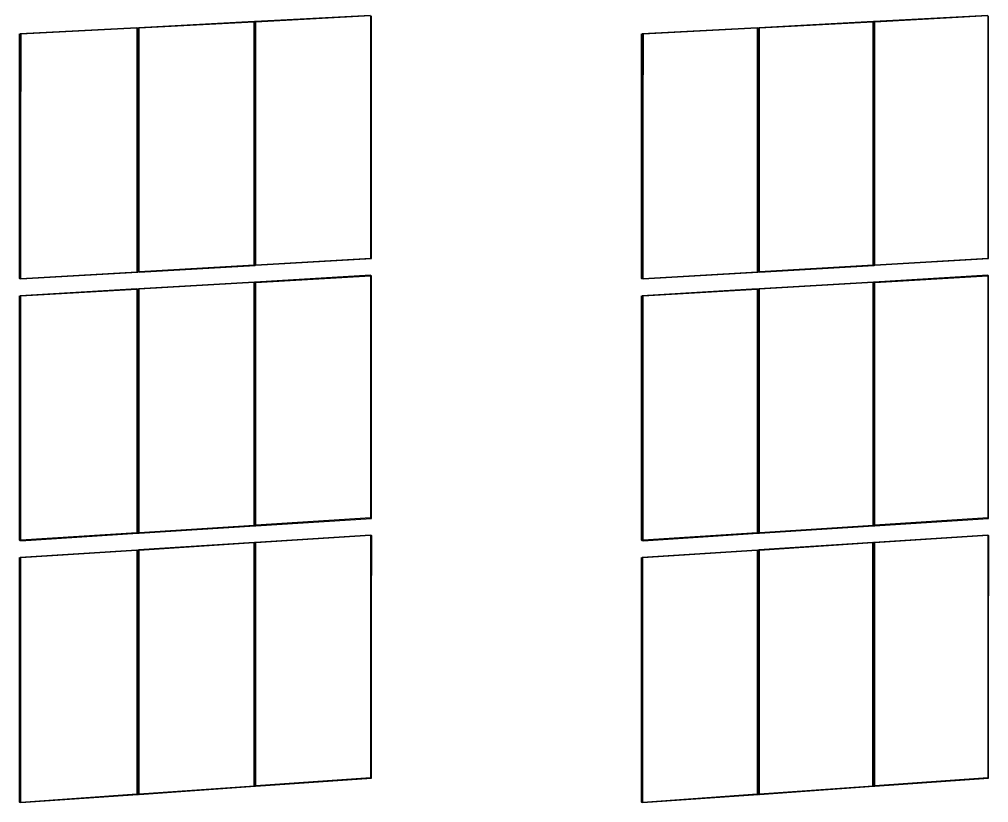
# Model space of a CAD drawing. Header units: inches. Extents: x -3457 to 3579, y -2730 to 2631.
# Drawn here: x -485.9 to -38.7, y -1433.9 to -1072.5 of the extents above; entities that cross this region are included whole.
import ezdxf

# ---------------------------------------------------------------- set-up
doc = ezdxf.new("R2010")
doc.units = ezdxf.units.IN
doc.header["$MEASUREMENT"] = 0

msp = doc.modelspace()

# ---------------------------------------------------------------- linework, layer by layer
for p, q in [((-323.79, -1070.7), (-377.09, -1073.5)), ((-323.79, -1070.89), (-376.72, -1073.67)), ((-323.79, -1070.89), (-323.79, -1182.69)), ((-323.42, -1182.88), (-323.42, -1070.87)), ((-39.1, -1070.7), (-91.66, -1073.5)), ((-39.1, -1070.9), (-91.24, -1073.67)), ((-39.1, -1070.9), (-39.1, -1182.69)), ((-38.68, -1182.88), (-38.68, -1070.87)), ((-431.61, -1076.35), (-485.48, -1079.18)), ((-431.61, -1076.55), (-485.12, -1079.35)), ((-431.61, -1076.35), (-431.61, -1076.55)), ((-431.61, -1076.35), (-431.25, -1076.53)), ((-431.25, -1076.53), (-431.61, -1076.55)), ((-431.61, -1076.55), (-431.61, -1188.93)), ((-431.32, -1076.34), (-430.96, -1076.51)), ((-431.32, -1188.91), (-431.32, -1076.34)), ((-431.25, -1189.12), (-431.25, -1076.53)), ((-430.59, -1076.49), (-430.96, -1076.51)), ((-430.96, -1189.1), (-430.96, -1076.51)), ((-377.46, -1073.51), (-430.95, -1076.32)), ((-430.95, -1076.32), (-430.59, -1076.49)), ((-430.95, -1076.32), (-430.95, -1188.89)), ((-377.46, -1073.71), (-430.59, -1076.49)), ((-430.59, -1188.87), (-430.59, -1076.49)), ((-377.37, -1073.51), (-377.46, -1073.51)), ((-377.46, -1073.71), (-377.46, -1073.51)), ((-377.46, -1073.51), (-377.37, -1073.56)), ((-377.37, -1073.7), (-377.46, -1073.71)), ((-377.46, -1185.79), (-377.46, -1073.71)), ((-377.37, -1073.51), (-377.37, -1073.56)), ((-377.37, -1073.51), (-377, -1073.68)), ((-377.37, -1073.56), (-377.09, -1073.69)), ((-377.37, -1073.56), (-377.37, -1073.7)), ((-377.09, -1073.69), (-377.37, -1073.7)), ((-377.37, -1073.7), (-377.37, -1185.79)), ((-377.09, -1073.5), (-377.09, -1185.77)), ((-377.09, -1073.5), (-376.72, -1073.67)), ((-377, -1073.68), (-377.09, -1073.69)), ((-377.09, -1185.93), (-377.09, -1073.69)), ((-376.72, -1073.67), (-377, -1073.68)), ((-377, -1185.98), (-377, -1073.68)), ((-376.72, -1185.75), (-376.72, -1073.67)), ((-145.42, -1076.35), (-198.53, -1079.18)), ((-145.42, -1076.55), (-198.13, -1079.35)), ((-145.42, -1076.35), (-145.42, -1076.55)), ((-145.42, -1076.35), (-145.01, -1076.53)), ((-145.01, -1076.53), (-145.42, -1076.55)), ((-145.42, -1076.55), (-145.42, -1188.93)), ((-145.13, -1076.34), (-144.73, -1076.51)), ((-145.13, -1188.91), (-145.13, -1076.34)), ((-145.01, -1189.12), (-145.01, -1076.53)), ((-92.02, -1073.51), (-144.77, -1076.32)), ((-144.77, -1076.32), (-144.36, -1076.49)), ((-144.77, -1076.32), (-144.77, -1188.89)), ((-144.36, -1076.49), (-144.73, -1076.51)), ((-144.73, -1189.1), (-144.73, -1076.51)), ((-92.02, -1073.71), (-144.36, -1076.49)), ((-144.36, -1188.87), (-144.36, -1076.49)), ((-91.93, -1073.51), (-92.02, -1073.51)), ((-92.02, -1073.71), (-92.02, -1073.51)), ((-92.02, -1073.51), (-91.93, -1073.55)), ((-91.93, -1073.7), (-92.02, -1073.71)), ((-92.02, -1185.79), (-92.02, -1073.71)), ((-91.93, -1073.51), (-91.93, -1073.55)), ((-91.93, -1073.51), (-91.52, -1073.68)), ((-91.93, -1073.55), (-91.66, -1073.67)), ((-91.93, -1073.55), (-91.93, -1073.7)), ((-91.66, -1073.69), (-91.93, -1073.7)), ((-91.93, -1073.7), (-91.93, -1185.79)), ((-91.66, -1073.5), (-91.66, -1073.67)), ((-91.66, -1073.5), (-91.24, -1073.67)), ((-91.66, -1073.67), (-91.66, -1073.69)), ((-91.66, -1073.67), (-91.61, -1073.69)), ((-91.66, -1073.69), (-91.66, -1185.77)), ((-91.61, -1073.69), (-91.66, -1073.69)), ((-91.52, -1073.68), (-91.61, -1073.69)), ((-91.61, -1185.77), (-91.61, -1073.69)), ((-91.24, -1073.67), (-91.52, -1073.68)), ((-91.52, -1185.98), (-91.52, -1073.68)), ((-91.24, -1185.75), (-91.24, -1073.67)), ((-485.85, -1192.07), (-485.85, -1079.2)), ((-485.85, -1079.2), (-485.5, -1079.37)), ((-485.48, -1079.37), (-485.5, -1079.37)), ((-485.5, -1085.83), (-485.5, -1079.37)), ((-485.5, -1085.83), (-485.48, -1079.37)), ((-485.48, -1079.18), (-485.12, -1079.35)), ((-485.48, -1079.18), (-485.48, -1079.37)), ((-485.12, -1079.35), (-485.48, -1079.37)), ((-485.12, -1079.35), (-485.48, -1185.61)), ((-485.48, -1079.37), (-485.48, -1185.61)), ((-485.12, -1192.03), (-485.12, -1079.35)), ((-198.9, -1192.07), (-198.53, -1079.18)), ((-198.9, -1192.07), (-198.9, -1079.2)), ((-198.9, -1079.2), (-198.5, -1079.37)), ((-198.53, -1079.18), (-198.53, -1192.05)), ((-198.53, -1079.18), (-198.13, -1079.35)), ((-198.13, -1079.35), (-198.5, -1079.37)), ((-198.13, -1079.35), (-198.5, -1192.05)), ((-198.5, -1192.05), (-198.5, -1079.37)), ((-198.13, -1192.03), (-198.13, -1079.35)), ((-485.85, -1192.07), (-485.5, -1085.83)), ((-485.5, -1192.05), (-485.5, -1085.83)), ((-376.72, -1185.75), (-323.79, -1182.69)), ((-376.72, -1185.96), (-323.42, -1182.88)), ((-323.79, -1182.69), (-323.42, -1182.88)), ((-91.24, -1185.75), (-39.1, -1182.69)), ((-91.24, -1185.96), (-38.68, -1182.88)), ((-39.1, -1182.69), (-38.68, -1182.88)), ((-485.48, -1185.61), (-485.5, -1192.05)), ((-485.48, -1185.61), (-485.48, -1192.05)), ((-485.12, -1192.03), (-431.61, -1188.93)), ((-485.12, -1192.24), (-431.25, -1189.12)), ((-431.61, -1188.93), (-431.32, -1188.91)), ((-431.61, -1188.93), (-431.25, -1189.12)), ((-431.32, -1188.91), (-430.95, -1188.89)), ((-430.96, -1189.1), (-431.32, -1188.91)), ((-430.95, -1188.89), (-430.59, -1188.87)), ((-430.95, -1188.89), (-430.59, -1189.08)), ((-430.66, -1189.09), (-430.59, -1189.08)), ((-430.59, -1188.87), (-377.46, -1185.79)), ((-430.59, -1189.08), (-377.09, -1185.98)), ((-430.59, -1189.08), (-430.59, -1188.87)), ((-377.09, -1185.98), (-377.46, -1185.79)), ((-377.46, -1185.79), (-377.37, -1185.79)), ((-377.37, -1185.79), (-377.09, -1185.77)), ((-377.37, -1185.79), (-377.09, -1185.93)), ((-377.09, -1185.77), (-376.72, -1185.75)), ((-377.09, -1185.77), (-376.72, -1185.96)), ((-377.09, -1185.93), (-377, -1185.98)), ((-377.09, -1185.98), (-377.09, -1185.93)), ((-377.09, -1185.98), (-377, -1185.98)), ((-376.79, -1185.97), (-376.72, -1185.96)), ((-376.72, -1185.96), (-376.72, -1185.75)), ((-198.13, -1192.03), (-145.42, -1188.93)), ((-198.13, -1192.24), (-145.01, -1189.12)), ((-145.42, -1188.93), (-145.13, -1188.91)), ((-145.42, -1188.93), (-145.01, -1189.12)), ((-145.13, -1188.91), (-144.77, -1188.89)), ((-144.73, -1189.1), (-145.13, -1188.91)), ((-144.77, -1188.89), (-144.36, -1188.87)), ((-144.77, -1188.89), (-144.36, -1189.08)), ((-144.43, -1189.09), (-144.36, -1189.08)), ((-144.36, -1188.87), (-92.02, -1185.79)), ((-144.36, -1189.08), (-91.61, -1185.98)), ((-144.36, -1189.08), (-144.36, -1188.87)), ((-91.61, -1185.98), (-92.02, -1185.79)), ((-92.02, -1185.79), (-91.93, -1185.79)), ((-91.93, -1185.79), (-91.66, -1185.77)), ((-91.93, -1185.79), (-91.61, -1185.94)), ((-91.66, -1185.77), (-91.61, -1185.79)), ((-91.66, -1185.77), (-91.61, -1185.77)), ((-91.61, -1185.77), (-91.24, -1185.75)), ((-91.61, -1185.79), (-91.61, -1185.77)), ((-91.61, -1185.79), (-91.24, -1185.96)), ((-91.61, -1185.94), (-91.61, -1185.79)), ((-91.61, -1185.94), (-91.52, -1185.98)), ((-91.61, -1185.98), (-91.61, -1185.94)), ((-91.61, -1185.98), (-91.52, -1185.98)), ((-91.31, -1185.97), (-91.24, -1185.96)), ((-91.24, -1185.96), (-91.24, -1185.75)), ((-485.85, -1192.07), (-485.5, -1192.05)), ((-485.5, -1192.26), (-485.85, -1192.07)), ((-485.5, -1192.05), (-485.48, -1192.05)), ((-485.5, -1192.26), (-485.5, -1192.05)), ((-485.19, -1192.25), (-485.5, -1192.26)), ((-485.48, -1192.05), (-485.12, -1192.03)), ((-485.48, -1192.05), (-485.12, -1192.24)), ((-485.12, -1192.24), (-485.19, -1192.25)), ((-485.12, -1192.24), (-485.12, -1192.03)), ((-377.46, -1193.7), (-430.95, -1196.82)), ((-377.46, -1193.91), (-430.59, -1197.01)), ((-377.37, -1193.69), (-377.46, -1193.7)), ((-377.46, -1193.91), (-377.46, -1193.7)), ((-377.46, -1193.7), (-377.37, -1193.75)), ((-377.46, -1305.98), (-377.46, -1193.91)), ((-377.37, -1193.91), (-377.46, -1193.91)), ((-377.37, -1193.69), (-377.37, -1193.75)), ((-377.37, -1193.69), (-377.09, -1193.84)), ((-377.37, -1193.75), (-377.1, -1193.89)), ((-377.37, -1193.75), (-377.37, -1193.91)), ((-377.1, -1193.89), (-377.37, -1193.91)), ((-377.37, -1193.91), (-377.37, -1305.97)), ((-377.1, -1193.89), (-377.09, -1193.89)), ((-377.1, -1305.95), (-377.1, -1193.89)), ((-323.79, -1190.57), (-377.09, -1193.68)), ((-377.09, -1193.68), (-376.73, -1193.87)), ((-377.09, -1193.68), (-377.09, -1193.84)), ((-377.09, -1193.84), (-377.01, -1193.89)), ((-377.09, -1193.84), (-377.09, -1193.89)), ((-377.09, -1193.89), (-377.01, -1193.89)), ((-377.09, -1193.89), (-377.09, -1305.95)), ((-377.01, -1193.89), (-376.73, -1193.87)), ((-377.01, -1305.95), (-377.01, -1193.89)), ((-376.73, -1193.87), (-323.79, -1190.78)), ((-376.73, -1305.93), (-376.73, -1193.87)), ((-323.79, -1190.57), (-323.42, -1190.76)), ((-323.79, -1190.57), (-323.79, -1190.78)), ((-323.79, -1190.78), (-323.42, -1190.76)), ((-323.79, -1190.78), (-323.79, -1302.55)), ((-323.42, -1302.76), (-323.42, -1190.76)), ((-198.9, -1192.07), (-198.53, -1192.05)), ((-198.5, -1192.26), (-198.9, -1192.07)), ((-198.53, -1192.05), (-198.5, -1192.06)), ((-198.53, -1192.05), (-198.5, -1192.05)), ((-198.5, -1192.05), (-198.13, -1192.03)), ((-198.5, -1192.06), (-198.5, -1192.05)), ((-198.5, -1192.06), (-198.13, -1192.24)), ((-198.5, -1192.26), (-198.5, -1192.06)), ((-198.2, -1192.25), (-198.5, -1192.26)), ((-198.13, -1192.24), (-198.2, -1192.25)), ((-198.13, -1192.24), (-198.13, -1192.03)), ((-92.02, -1193.7), (-144.77, -1196.82)), ((-92.02, -1193.92), (-144.36, -1197.01)), ((-91.94, -1193.69), (-92.02, -1193.7)), ((-92.02, -1193.92), (-92.02, -1193.7)), ((-92.02, -1193.7), (-91.94, -1193.74)), ((-91.94, -1193.91), (-92.02, -1193.92)), ((-92.02, -1305.98), (-92.02, -1193.92)), ((-91.94, -1193.69), (-91.94, -1193.74)), ((-91.94, -1193.69), (-91.66, -1193.82)), ((-91.94, -1193.74), (-91.66, -1193.87)), ((-91.94, -1193.74), (-91.94, -1193.91)), ((-91.66, -1193.89), (-91.94, -1193.91)), ((-91.94, -1193.91), (-91.94, -1305.97)), ((-39.1, -1190.57), (-91.66, -1193.68)), ((-91.66, -1193.68), (-91.25, -1193.87)), ((-91.66, -1193.68), (-91.66, -1193.82)), ((-91.66, -1193.82), (-91.52, -1193.89)), ((-91.66, -1193.82), (-91.66, -1193.87)), ((-91.66, -1193.87), (-91.66, -1193.89)), ((-91.66, -1193.87), (-91.61, -1193.89)), ((-91.66, -1193.89), (-91.66, -1305.95)), ((-91.61, -1193.89), (-91.66, -1193.89)), ((-91.61, -1193.89), (-91.52, -1193.89)), ((-91.61, -1305.95), (-91.61, -1193.89)), ((-91.52, -1193.89), (-91.25, -1193.87)), ((-91.52, -1305.95), (-91.52, -1193.89)), ((-91.25, -1193.87), (-39.1, -1190.79)), ((-91.25, -1305.93), (-91.25, -1193.87)), ((-39.1, -1190.57), (-38.68, -1190.76)), ((-39.1, -1190.57), (-39.1, -1190.79)), ((-39.1, -1190.79), (-38.68, -1190.76)), ((-39.1, -1190.79), (-39.1, -1302.55)), ((-38.68, -1302.76), (-38.68, -1190.76)), ((-431.61, -1196.86), (-485.48, -1200)), ((-431.61, -1197.07), (-485.13, -1200.19)), ((-431.61, -1196.86), (-431.61, -1197.07)), ((-431.61, -1196.86), (-431.25, -1197.05)), ((-431.25, -1197.05), (-431.61, -1197.07)), ((-431.61, -1197.07), (-431.61, -1309.43)), ((-431.32, -1196.84), (-430.96, -1197.03)), ((-431.32, -1309.41), (-431.32, -1196.84)), ((-431.25, -1309.45), (-431.25, -1197.05)), ((-430.96, -1309.62), (-430.96, -1197.03)), ((-430.95, -1197.03), (-430.96, -1197.03)), ((-430.95, -1196.82), (-430.59, -1197.01)), ((-430.95, -1196.82), (-430.95, -1197.03)), ((-430.59, -1197.01), (-430.95, -1197.03)), ((-430.95, -1197.03), (-430.95, -1309.39)), ((-430.59, -1309.37), (-430.59, -1197.01)), ((-145.42, -1196.86), (-198.53, -1200)), ((-145.42, -1197.07), (-198.13, -1200.19)), ((-145.42, -1196.86), (-145.42, -1197.07)), ((-145.42, -1196.86), (-145.01, -1197.05)), ((-145.01, -1197.05), (-145.42, -1197.07)), ((-145.42, -1197.07), (-145.42, -1309.43)), ((-145.13, -1196.84), (-144.73, -1197.03)), ((-145.13, -1309.41), (-145.13, -1196.84)), ((-145.01, -1309.48), (-145.01, -1197.05)), ((-144.77, -1196.82), (-144.36, -1197.01)), ((-144.77, -1196.82), (-144.77, -1309.39)), ((-144.36, -1197.01), (-144.73, -1197.03)), ((-144.73, -1309.39), (-144.73, -1197.03)), ((-144.36, -1309.36), (-144.36, -1197.01)), ((-485.85, -1200.02), (-485.5, -1200.21)), ((-485.85, -1312.89), (-485.85, -1200.02)), ((-485.5, -1313.1), (-485.5, -1200.21)), ((-485.48, -1200.21), (-485.5, -1200.21)), ((-485.48, -1200), (-485.13, -1200.19)), ((-485.48, -1200), (-485.48, -1200.21)), ((-485.48, -1306.45), (-485.13, -1200.19)), ((-485.13, -1200.19), (-485.48, -1200.21)), ((-485.48, -1200.21), (-485.48, -1306.45)), ((-485.13, -1312.85), (-485.13, -1200.19)), ((-198.9, -1200.02), (-198.5, -1200.21)), ((-198.9, -1312.89), (-198.9, -1200.02)), ((-198.53, -1200), (-198.13, -1200.19)), ((-198.53, -1200), (-198.53, -1312.87)), ((-198.13, -1200.19), (-198.5, -1200.21)), ((-198.5, -1312.87), (-198.13, -1200.19)), ((-198.5, -1312.87), (-198.5, -1200.21)), ((-198.13, -1312.84), (-198.13, -1200.19)), ((-323.79, -1302.55), (-376.73, -1305.93)), ((-376.73, -1306.16), (-323.42, -1302.76)), ((-323.79, -1302.55), (-323.42, -1302.76)), ((-39.1, -1302.55), (-91.25, -1305.93)), ((-91.25, -1306.16), (-38.68, -1302.76)), ((-39.1, -1302.55), (-38.68, -1302.76)), ((-485.5, -1313.1), (-485.48, -1306.45)), ((-485.48, -1306.45), (-485.48, -1312.87)), ((-431.61, -1309.43), (-485.13, -1312.85)), ((-485.13, -1313.08), (-431.25, -1309.64)), ((-431.32, -1309.41), (-431.61, -1309.43)), ((-431.61, -1309.43), (-431.25, -1309.64)), ((-430.95, -1309.39), (-431.32, -1309.41)), ((-431.25, -1309.45), (-431.32, -1309.41)), ((-431.25, -1309.64), (-431.25, -1309.45)), ((-430.96, -1309.62), (-431.25, -1309.45)), ((-431.25, -1309.64), (-430.96, -1309.62)), ((-430.96, -1309.62), (-430.66, -1309.61)), ((-430.59, -1309.37), (-430.95, -1309.39)), ((-430.95, -1309.39), (-430.59, -1309.6)), ((-430.66, -1309.61), (-430.59, -1309.6)), ((-377.46, -1305.98), (-430.59, -1309.37)), ((-430.59, -1309.6), (-377.1, -1306.19)), ((-430.59, -1309.6), (-430.59, -1309.37)), ((-377.37, -1305.97), (-377.46, -1305.98)), ((-377.1, -1306.19), (-377.46, -1305.98)), ((-377.1, -1305.95), (-377.37, -1305.97)), ((-377.37, -1305.97), (-377.1, -1306.13)), ((-377.09, -1305.95), (-377.1, -1305.95)), ((-377.1, -1306.13), (-377.1, -1305.95)), ((-377.1, -1306.19), (-377.1, -1306.13)), ((-377.1, -1306.13), (-377.01, -1306.18)), ((-377.1, -1306.19), (-377.01, -1306.18)), ((-377.09, -1305.95), (-377.01, -1306)), ((-377.01, -1305.95), (-377.09, -1305.95)), ((-376.73, -1305.93), (-377.01, -1305.95)), ((-377.01, -1306), (-377.01, -1305.95)), ((-377.01, -1306.18), (-377.01, -1306)), ((-377.01, -1306), (-376.73, -1306.16)), ((-377.01, -1306.18), (-376.73, -1306.16)), ((-376.73, -1306.16), (-376.73, -1305.93)), ((-145.42, -1309.43), (-198.13, -1312.84)), ((-198.13, -1313.08), (-145.01, -1309.64)), ((-145.13, -1309.41), (-145.42, -1309.43)), ((-145.42, -1309.43), (-145.01, -1309.64)), ((-144.77, -1309.39), (-145.13, -1309.41)), ((-145.01, -1309.48), (-145.13, -1309.41)), ((-145.01, -1309.64), (-145.01, -1309.48)), ((-144.73, -1309.62), (-145.01, -1309.48)), ((-145.01, -1309.64), (-144.73, -1309.62)), ((-144.77, -1309.39), (-144.73, -1309.41)), ((-144.73, -1309.39), (-144.77, -1309.39)), ((-144.36, -1309.36), (-144.73, -1309.39)), ((-144.73, -1309.41), (-144.73, -1309.39)), ((-144.73, -1309.62), (-144.73, -1309.41)), ((-144.73, -1309.41), (-144.36, -1309.6)), ((-144.73, -1309.62), (-144.43, -1309.61)), ((-144.43, -1309.61), (-144.36, -1309.6)), ((-92.02, -1305.98), (-144.36, -1309.36)), ((-144.36, -1309.6), (-91.61, -1306.19)), ((-144.36, -1309.6), (-144.36, -1309.36)), ((-91.94, -1305.97), (-92.02, -1305.98)), ((-91.61, -1306.19), (-92.02, -1305.98)), ((-91.66, -1305.95), (-91.94, -1305.97)), ((-91.94, -1305.97), (-91.61, -1306.14)), ((-91.66, -1305.95), (-91.61, -1305.98)), ((-91.61, -1305.95), (-91.66, -1305.95)), ((-91.52, -1305.95), (-91.61, -1305.95)), ((-91.61, -1305.98), (-91.61, -1305.95)), ((-91.61, -1306.14), (-91.61, -1305.98)), ((-91.61, -1305.98), (-91.52, -1306.02)), ((-91.61, -1306.19), (-91.61, -1306.14)), ((-91.61, -1306.14), (-91.52, -1306.18)), ((-91.61, -1306.19), (-91.52, -1306.18)), ((-91.25, -1305.93), (-91.52, -1305.95)), ((-91.52, -1306.02), (-91.52, -1305.95)), ((-91.52, -1306.18), (-91.52, -1306.02)), ((-91.52, -1306.02), (-91.25, -1306.16)), ((-91.52, -1306.18), (-91.25, -1306.16)), ((-91.25, -1306.16), (-91.25, -1305.93)), ((-485.85, -1312.89), (-485.48, -1312.87)), ((-485.5, -1313.1), (-485.85, -1312.89)), ((-485.13, -1312.85), (-485.48, -1312.87)), ((-485.48, -1312.87), (-485.13, -1313.08)), ((-485.19, -1313.09), (-485.13, -1313.08)), ((-485.13, -1313.08), (-485.13, -1312.85)), ((-377.46, -1313.88), (-430.95, -1317.32)), ((-377.46, -1314.12), (-430.95, -1317.32)), ((-377.46, -1314.12), (-430.59, -1317.53)), ((-377.37, -1313.88), (-377.46, -1313.88)), ((-377.46, -1313.88), (-377.37, -1313.94)), ((-377.46, -1314.12), (-377.46, -1313.88)), ((-377.37, -1314.11), (-377.46, -1314.12)), ((-377.46, -1426.16), (-377.46, -1314.12)), ((-377.37, -1313.88), (-377.37, -1313.94)), ((-377.37, -1313.88), (-377.01, -1314.09)), ((-377.37, -1313.94), (-377.1, -1314.09)), ((-377.37, -1313.94), (-377.37, -1314.11)), ((-377.1, -1314.09), (-377.37, -1314.11)), ((-377.37, -1314.11), (-377.37, -1426.16)), ((-377.09, -1426.14), (-377.1, -1314.09)), ((-377.1, -1426.33), (-377.1, -1314.09)), ((-377.09, -1314.09), (-377.1, -1314.09)), ((-323.8, -1310.44), (-377.09, -1313.86)), ((-377.09, -1313.86), (-376.73, -1314.07)), ((-377.09, -1313.86), (-377.09, -1314.09)), ((-377.09, -1314.09), (-377.09, -1426.14)), ((-377.01, -1314.09), (-377.09, -1314.09)), ((-376.73, -1314.07), (-377.01, -1314.09)), ((-377.01, -1426.13), (-377.01, -1314.09)), ((-323.8, -1310.67), (-376.73, -1314.07)), ((-376.73, -1426.11), (-376.73, -1314.07)), ((-323.8, -1310.44), (-323.42, -1310.65)), ((-323.8, -1310.44), (-323.8, -1310.67)), ((-323.42, -1310.65), (-323.8, -1422.42)), ((-323.42, -1310.65), (-323.8, -1310.67)), ((-323.8, -1310.67), (-323.8, -1422.42)), ((-323.42, -1422.65), (-323.42, -1310.65)), ((-198.9, -1312.89), (-198.53, -1312.87)), ((-198.5, -1313.1), (-198.9, -1312.89)), ((-198.53, -1312.87), (-198.5, -1312.88)), ((-198.5, -1312.87), (-198.53, -1312.87)), ((-198.13, -1312.84), (-198.5, -1312.87)), ((-198.5, -1312.88), (-198.5, -1312.87)), ((-198.5, -1313.1), (-198.5, -1312.88)), ((-198.5, -1312.88), (-198.13, -1313.08)), ((-198.2, -1313.09), (-198.13, -1313.08)), ((-198.13, -1313.08), (-198.13, -1312.84)), ((-92.03, -1313.88), (-144.77, -1317.32)), ((-92.03, -1314.12), (-144.77, -1317.32)), ((-92.03, -1314.12), (-144.36, -1317.53)), ((-91.94, -1313.88), (-92.03, -1313.88)), ((-92.03, -1313.88), (-91.94, -1313.93)), ((-92.03, -1314.12), (-92.03, -1313.88)), ((-92.03, -1426.16), (-92.03, -1314.12)), ((-92.03, -1314.12), (-92.03, -1314.12)), ((-91.94, -1314.12), (-92.03, -1314.12)), ((-91.94, -1314.12), (-92.03, -1314.12)), ((-91.94, -1313.88), (-91.94, -1313.93)), ((-91.94, -1313.88), (-91.52, -1314.09)), ((-91.94, -1313.93), (-91.66, -1314.07)), ((-91.94, -1313.93), (-91.94, -1314.12)), ((-91.66, -1314.1), (-91.94, -1314.12)), ((-91.94, -1314.12), (-91.94, -1426.16)), ((-39.11, -1310.44), (-91.66, -1313.86)), ((-91.66, -1313.86), (-91.25, -1314.07)), ((-91.66, -1313.86), (-91.66, -1314.07)), ((-91.66, -1314.07), (-91.61, -1314.09)), ((-91.66, -1314.07), (-91.66, -1314.1)), ((-91.66, -1426.14), (-91.61, -1314.09)), ((-91.61, -1314.09), (-91.66, -1314.1)), ((-91.66, -1314.1), (-91.66, -1426.14)), ((-91.52, -1314.09), (-91.61, -1314.09)), ((-91.61, -1426.13), (-91.61, -1314.09)), ((-91.25, -1314.07), (-91.52, -1314.09)), ((-91.52, -1426.13), (-91.52, -1314.09)), ((-39.11, -1310.68), (-91.25, -1314.07)), ((-91.25, -1426.11), (-91.25, -1314.07)), ((-39.11, -1310.44), (-38.68, -1310.65)), ((-39.11, -1310.44), (-39.11, -1310.68)), ((-38.68, -1310.65), (-39.11, -1422.42)), ((-38.68, -1310.65), (-39.11, -1310.68)), ((-39.11, -1310.68), (-39.11, -1422.42)), ((-38.68, -1422.65), (-38.68, -1310.65)), ((-431.62, -1317.36), (-485.48, -1320.82)), ((-431.62, -1317.6), (-485.13, -1321.03)), ((-431.62, -1317.36), (-431.33, -1317.53)), ((-431.62, -1317.36), (-431.62, -1317.6)), ((-431.33, -1317.58), (-431.62, -1317.6)), ((-431.62, -1317.6), (-431.62, -1429.94)), ((-431.33, -1317.34), (-430.97, -1317.55)), ((-431.33, -1317.53), (-431.33, -1317.34)), ((-431.33, -1317.53), (-431.26, -1317.57)), ((-431.33, -1317.58), (-431.33, -1317.53)), ((-431.26, -1317.57), (-431.33, -1317.58)), ((-431.33, -1429.91), (-431.33, -1317.58)), ((-431.26, -1429.91), (-431.26, -1317.57)), ((-430.97, -1429.89), (-430.97, -1317.55)), ((-430.95, -1317.55), (-430.97, -1317.55)), ((-430.95, -1317.32), (-430.59, -1317.53)), ((-430.95, -1317.32), (-430.95, -1317.55)), ((-430.59, -1317.53), (-430.95, -1317.55)), ((-430.95, -1317.55), (-430.95, -1429.89)), ((-430.59, -1429.86), (-430.59, -1317.53)), ((-145.42, -1317.36), (-198.54, -1320.82)), ((-145.42, -1317.6), (-198.14, -1321.03)), ((-145.42, -1317.36), (-145.14, -1317.51)), ((-145.42, -1317.36), (-145.42, -1317.6)), ((-145.14, -1317.58), (-145.42, -1317.6)), ((-145.42, -1317.6), (-145.42, -1429.94)), ((-145.14, -1317.34), (-144.77, -1317.53)), ((-145.14, -1317.51), (-145.14, -1317.34)), ((-145.14, -1317.51), (-145.02, -1317.57)), ((-145.14, -1317.58), (-145.14, -1317.51)), ((-145.02, -1317.57), (-145.14, -1317.58)), ((-145.14, -1429.91), (-145.14, -1317.58)), ((-145.02, -1429.91), (-145.02, -1317.57)), ((-144.77, -1317.32), (-144.36, -1317.53)), ((-144.77, -1317.32), (-144.77, -1317.53)), ((-144.77, -1317.53), (-144.73, -1317.55)), ((-144.77, -1317.53), (-144.77, -1429.89)), ((-144.36, -1317.53), (-144.73, -1317.55)), ((-144.73, -1429.89), (-144.73, -1317.55)), ((-144.36, -1429.86), (-144.36, -1317.53)), ((-485.85, -1433.71), (-485.85, -1320.84)), ((-485.85, -1320.84), (-485.5, -1321.05)), ((-485.5, -1433.94), (-485.5, -1321.05)), ((-485.48, -1321.05), (-485.5, -1321.05)), ((-485.48, -1320.82), (-485.13, -1321.03)), ((-485.48, -1320.82), (-485.48, -1321.05)), ((-485.48, -1427.29), (-485.13, -1321.03)), ((-485.13, -1321.03), (-485.48, -1321.05)), ((-485.48, -1321.05), (-485.48, -1427.29)), ((-485.13, -1433.66), (-485.13, -1321.03)), ((-198.9, -1433.71), (-198.9, -1320.84)), ((-198.9, -1320.84), (-198.54, -1321.04)), ((-198.54, -1320.82), (-198.14, -1321.03)), ((-198.54, -1320.82), (-198.54, -1321.04)), ((-198.54, -1321.04), (-198.51, -1321.05)), ((-198.54, -1321.04), (-198.54, -1433.69)), ((-198.14, -1321.03), (-198.51, -1321.05)), ((-198.51, -1433.69), (-198.14, -1321.03)), ((-198.51, -1433.69), (-198.51, -1321.05)), ((-198.14, -1433.66), (-198.14, -1321.03)), ((-430.59, -1429.86), (-377.46, -1426.16)), ((-430.59, -1430.12), (-377.1, -1426.39)), ((-377.1, -1426.39), (-377.46, -1426.16)), ((-377.46, -1426.16), (-377.37, -1426.16)), ((-377.37, -1426.16), (-377.09, -1426.14)), ((-377.37, -1426.16), (-377.1, -1426.33)), ((-377.1, -1426.33), (-377.01, -1426.39)), ((-377.1, -1426.39), (-377.1, -1426.33)), ((-377.1, -1426.39), (-377.01, -1426.39)), ((-377.09, -1426.14), (-377.01, -1426.13)), ((-377.09, -1426.14), (-377.01, -1426.19)), ((-377.01, -1426.13), (-376.73, -1426.11)), ((-377.01, -1426.19), (-377.01, -1426.13)), ((-377.01, -1426.39), (-377.01, -1426.19)), ((-377.01, -1426.19), (-376.73, -1426.37)), ((-376.8, -1426.37), (-376.73, -1426.37)), ((-376.73, -1426.11), (-323.8, -1422.42)), ((-376.73, -1426.37), (-323.42, -1422.65)), ((-376.73, -1426.37), (-376.73, -1426.11)), ((-323.8, -1422.42), (-323.42, -1422.65)), ((-144.36, -1429.86), (-92.03, -1426.16)), ((-144.36, -1430.12), (-91.61, -1426.39)), ((-91.61, -1426.39), (-92.03, -1426.16)), ((-92.03, -1426.16), (-91.94, -1426.16)), ((-91.94, -1426.16), (-91.66, -1426.14)), ((-91.94, -1426.16), (-91.61, -1426.34)), ((-91.66, -1426.14), (-91.61, -1426.13)), ((-91.66, -1426.14), (-91.61, -1426.16)), ((-91.61, -1426.13), (-91.52, -1426.13)), ((-91.61, -1426.16), (-91.61, -1426.13)), ((-91.61, -1426.16), (-91.52, -1426.21)), ((-91.61, -1426.34), (-91.61, -1426.16)), ((-91.61, -1426.34), (-91.52, -1426.39)), ((-91.61, -1426.39), (-91.61, -1426.34)), ((-91.61, -1426.39), (-91.52, -1426.39)), ((-91.52, -1426.13), (-91.25, -1426.11)), ((-91.52, -1426.21), (-91.52, -1426.13)), ((-91.52, -1426.39), (-91.52, -1426.21)), ((-91.52, -1426.21), (-91.25, -1426.37)), ((-91.32, -1426.37), (-91.25, -1426.37)), ((-91.25, -1426.11), (-39.11, -1422.42)), ((-91.25, -1426.37), (-38.68, -1422.65)), ((-91.25, -1426.37), (-91.25, -1426.11)), ((-39.11, -1422.42), (-38.68, -1422.65)), ((-485.5, -1433.94), (-485.48, -1427.29)), ((-485.48, -1427.29), (-485.48, -1433.69)), ((-485.13, -1433.66), (-431.62, -1429.94)), ((-485.13, -1433.92), (-431.26, -1430.17)), ((-431.62, -1429.94), (-431.33, -1429.91)), ((-431.62, -1429.94), (-431.26, -1430.17)), ((-431.26, -1429.96), (-431.33, -1429.91)), ((-431.33, -1429.91), (-431.26, -1429.91)), ((-431.26, -1429.91), (-430.97, -1429.89)), ((-431.26, -1429.96), (-431.26, -1429.91)), ((-430.97, -1430.14), (-431.26, -1429.96)), ((-431.26, -1430.17), (-431.26, -1429.96)), ((-430.97, -1430.14), (-430.95, -1429.89)), ((-430.97, -1430.14), (-430.97, -1429.89)), ((-430.97, -1429.89), (-430.95, -1429.89)), ((-430.97, -1430.14), (-430.66, -1430.12)), ((-430.95, -1429.89), (-430.59, -1429.86)), ((-430.95, -1429.89), (-430.59, -1430.12)), ((-430.66, -1430.12), (-430.59, -1430.12)), ((-430.59, -1430.12), (-430.59, -1429.86)), ((-198.14, -1433.66), (-145.42, -1429.94)), ((-198.14, -1433.92), (-145.02, -1430.17)), ((-145.42, -1429.94), (-145.14, -1429.91)), ((-145.42, -1429.94), (-145.02, -1430.17)), ((-145.02, -1429.98), (-145.14, -1429.91)), ((-145.14, -1429.91), (-145.02, -1429.91)), ((-145.02, -1429.91), (-144.77, -1429.89)), ((-145.02, -1429.98), (-145.02, -1429.91)), ((-144.73, -1430.14), (-145.02, -1429.98)), ((-145.02, -1430.17), (-145.02, -1429.98)), ((-144.73, -1430.14), (-144.77, -1429.89)), ((-144.77, -1429.89), (-144.73, -1429.91)), ((-144.77, -1429.89), (-144.73, -1429.89)), ((-144.73, -1429.89), (-144.36, -1429.86)), ((-144.73, -1429.91), (-144.73, -1429.89)), ((-144.73, -1430.14), (-144.73, -1429.91)), ((-144.73, -1429.91), (-144.36, -1430.12)), ((-144.73, -1430.14), (-144.43, -1430.12)), ((-144.43, -1430.12), (-144.36, -1430.12)), ((-144.36, -1430.12), (-144.36, -1429.86)), ((-485.85, -1433.71), (-485.48, -1433.69)), ((-485.5, -1433.94), (-485.85, -1433.71)), ((-485.48, -1433.69), (-485.13, -1433.66)), ((-485.48, -1433.69), (-485.13, -1433.92)), ((-485.2, -1433.92), (-485.13, -1433.92)), ((-485.13, -1433.92), (-485.13, -1433.66)), ((-198.9, -1433.71), (-198.54, -1433.69)), ((-198.51, -1433.94), (-198.9, -1433.71)), ((-198.54, -1433.69), (-198.51, -1433.7)), ((-198.54, -1433.69), (-198.51, -1433.69)), ((-198.51, -1433.69), (-198.14, -1433.66)), ((-198.51, -1433.7), (-198.51, -1433.69)), ((-198.51, -1433.94), (-198.51, -1433.7)), ((-198.51, -1433.7), (-198.14, -1433.92)), ((-198.21, -1433.92), (-198.14, -1433.92)), ((-198.14, -1433.92), (-198.14, -1433.66))]:
    msp.add_line(p, q)

doc.saveas('drawing.dxf')
